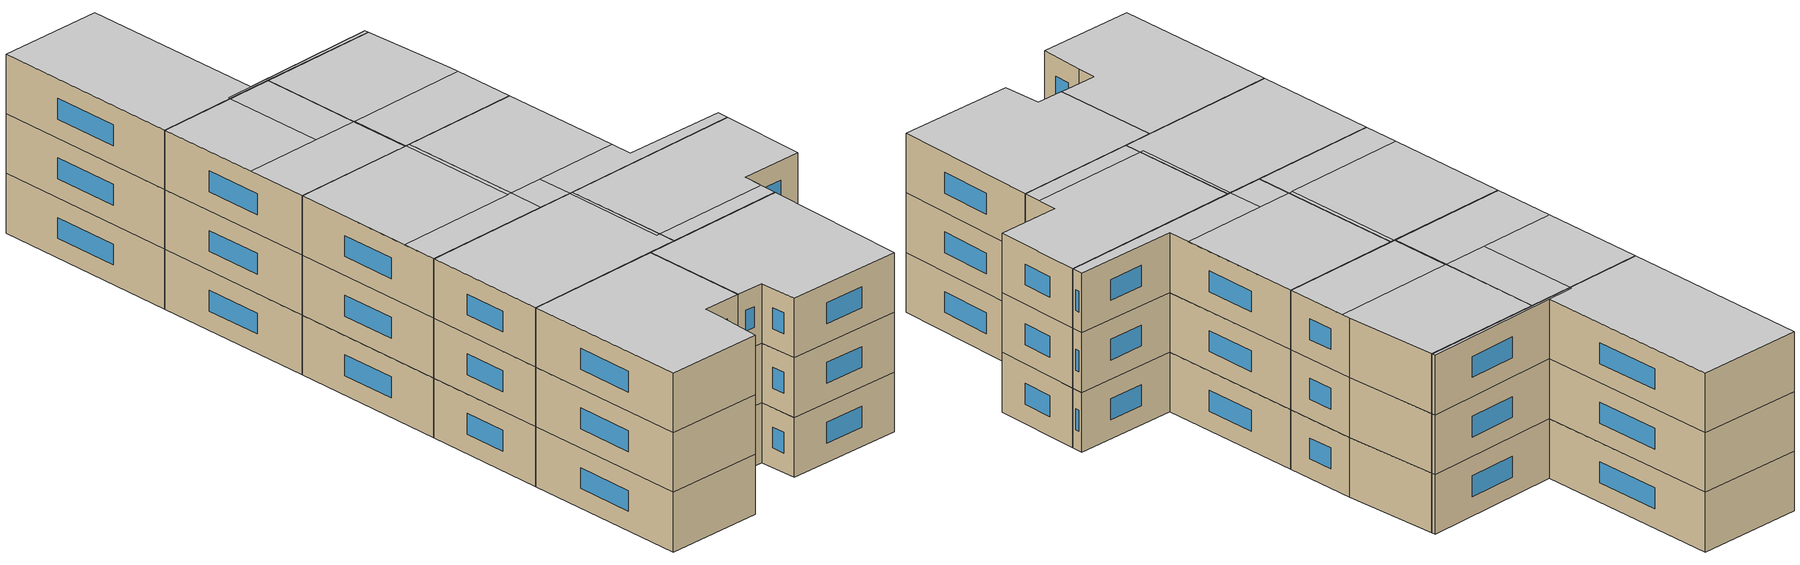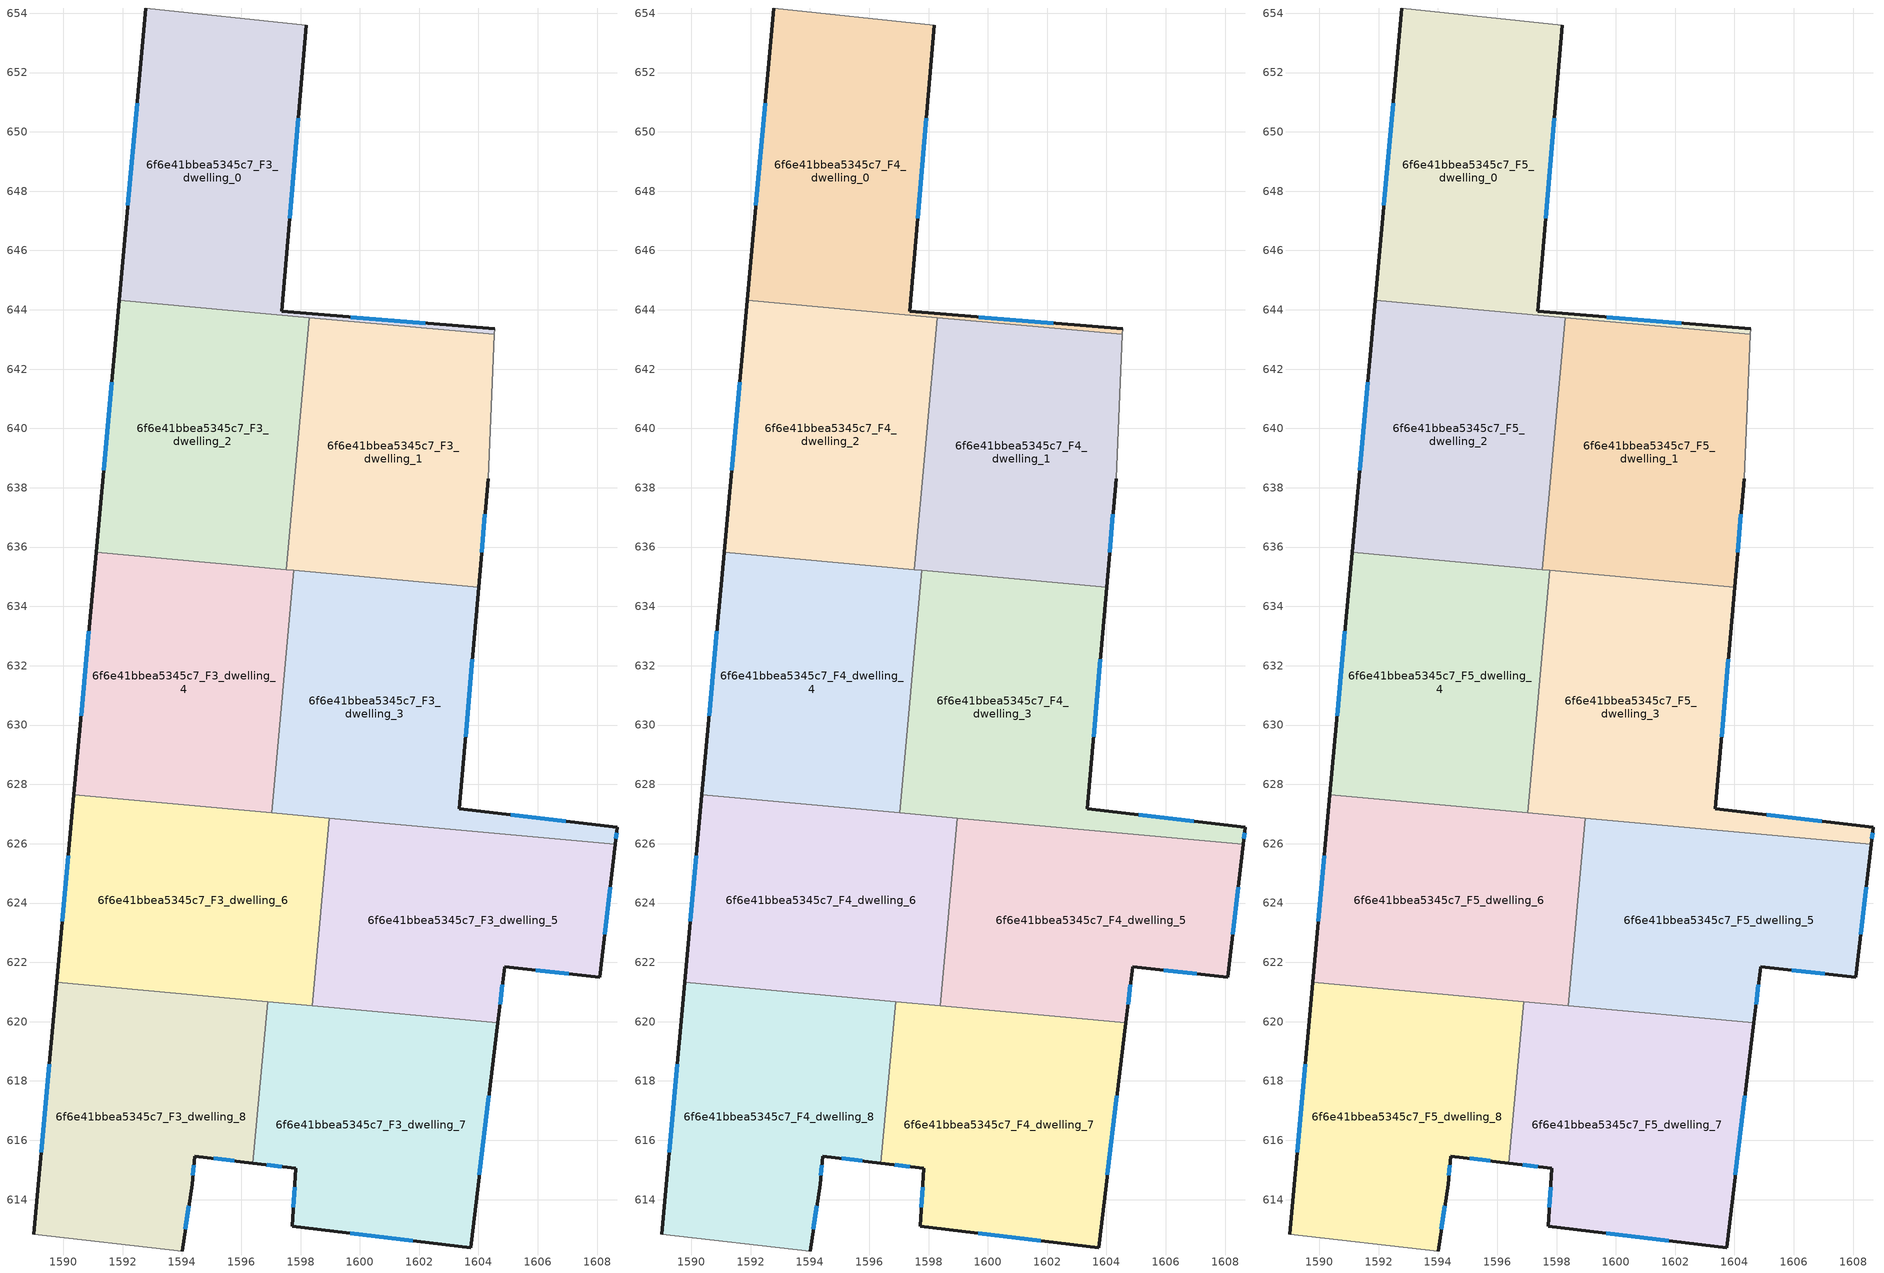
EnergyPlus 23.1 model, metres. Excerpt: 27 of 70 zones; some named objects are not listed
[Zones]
6f6e41bbea5345c7_F3_dwelling_0
 floor to 6f6e41bbea5345c7_F2_dwelling_0 (EU_floor_Construction): 1598.19,653.59 1597.36,643.95 1604.54,643.37 1604.53,643.17 1591.88,644.33 1592.78,654.18 z9
 wall outside (EU_wall_Construction): 1592.78,654.18 1591.88,644.33 / 1604.54,643.37 1597.36,643.95 1598.19,653.59 z9:12
 wall adiabatic (EU_wall_Construction): 1598.19,653.59 1592.78,654.18 / 1604.53,643.17 1604.54,643.37 z9:12
 wall to 6f6e41bbea5345c7_F3_dwelling_2 (EU_wall_Construction): 1591.88,644.33 1598.29,643.74 z9:12
 wall to 6f6e41bbea5345c7_F3_dwelling_1 (EU_wall_Construction): 1598.29,643.74 1604.53,643.17 z9:12
 window (EU_Window_Construction): 1592.49,650.97 1592.17,647.53 / 1597.63,647.08 1597.92,650.45 / 1602.21,643.55 1599.7,643.76 z9.98:11.02
6f6e41bbea5345c7_F3_dwelling_1
 floor to 6f6e41bbea5345c7_F2_dwelling_1 (EU_floor_Construction): 1604.53,643.17 1604.32,638.3 1604,634.64 1597.52,635.24 1598.29,643.74 z9
 wall outside (EU_wall_Construction): 1604,634.64 1604.32,638.3 z9:12
 wall to 6f6e41bbea5345c7_F3_dwelling_2 (EU_wall_Construction): 1598.29,643.74 1597.52,635.24 z9:12
 wall adiabatic (EU_wall_Construction): 1604.32,638.3 1604.53,643.17 z9:12
 wall to 6f6e41bbea5345c7_F3_dwelling_3 (EU_wall_Construction): 1597.77,635.21 1604,634.64 z9:12
 wall to 6f6e41bbea5345c7_F3_dwelling_4 (EU_wall_Construction): 1597.52,635.24 1597.77,635.21 z9:12
 window (EU_Window_Construction): 1604.11,635.83 1604.22,637.11 z9.98:11.02
6f6e41bbea5345c7_F3_dwelling_2
 floor to 6f6e41bbea5345c7_F2_dwelling_2 (EU_floor_Construction): 1598.29,643.74 1597.52,635.24 1591.1,635.82 1591.88,644.33 z9
 wall outside (EU_wall_Construction): 1591.88,644.33 1591.1,635.82 z9:12
 wall to 6f6e41bbea5345c7_F3_dwelling_4 (EU_wall_Construction): 1591.1,635.82 1597.52,635.24 z9:12
 window (EU_Window_Construction): 1591.63,641.56 1591.36,638.59 z9.98:11.02
6f6e41bbea5345c7_F3_dwelling_3
 floor to 6f6e41bbea5345c7_F2_dwelling_3 (EU_floor_Construction): 1604,634.64 1603.35,627.19 1608.68,626.56 1608.61,625.98 1597.03,627.04 1597.77,635.21 z9
 wall outside (EU_wall_Construction): 1608.61,625.98 1608.68,626.56 1603.35,627.19 1604,634.64 z9:12
 wall to 6f6e41bbea5345c7_F3_dwelling_4 (EU_wall_Construction): 1597.77,635.21 1597.03,627.04 z9:12
 wall to 6f6e41bbea5345c7_F3_dwelling_5 (EU_wall_Construction): 1598.97,626.86 1608.61,625.98 z9:12
 wall to 6f6e41bbea5345c7_F3_dwelling_6 (EU_wall_Construction): 1597.03,627.04 1598.97,626.86 z9:12
 window (EU_Window_Construction): 1606.95,626.76 1605.08,626.98 / 1608.64,626.17 1608.66,626.37 / 1603.56,629.61 1603.79,632.22 z9.98:11.02
6f6e41bbea5345c7_F3_dwelling_4
 floor to 6f6e41bbea5345c7_F2_dwelling_4 (EU_floor_Construction): 1597.77,635.21 1597.03,627.04 1590.36,627.65 1591.1,635.82 z9
 wall outside (EU_wall_Construction): 1591.1,635.82 1590.36,627.65 z9:12
 wall to 6f6e41bbea5345c7_F3_dwelling_6 (EU_wall_Construction): 1590.36,627.65 1597.03,627.04 z9:12
 window (EU_Window_Construction): 1590.86,633.17 1590.6,630.31 z9.98:11.02
6f6e41bbea5345c7_F3_dwelling_5
 floor to 6f6e41bbea5345c7_F2_dwelling_5 (EU_floor_Construction): 1608.61,625.98 1608.09,621.5 1604.88,621.86 1604.65,619.96 1598.39,620.54 1598.97,626.86 z9
 wall outside (EU_wall_Construction): 1604.65,619.96 1604.88,621.86 1608.09,621.5 1608.61,625.98 z9:12
 wall to 6f6e41bbea5345c7_F3_dwelling_6 (EU_wall_Construction): 1598.97,626.86 1598.39,620.54 z9:12
 wall to 6f6e41bbea5345c7_F3_dwelling_7 (EU_wall_Construction): 1598.39,620.54 1604.65,619.96 z9:12
 window (EU_Window_Construction): 1608.26,622.95 1608.44,624.52 / 1605.92,621.74 1607.05,621.61 / 1604.73,620.58 1604.81,621.24 z9.98:11.02
6f6e41bbea5345c7_F3_dwelling_6
 floor to 6f6e41bbea5345c7_F2_dwelling_6 (EU_floor_Construction): 1598.97,626.86 1598.39,620.54 1589.78,621.33 1590.36,627.65 z9
 wall outside (EU_wall_Construction): 1590.36,627.65 1589.78,621.33 z9:12
 wall to 6f6e41bbea5345c7_F3_dwelling_8 (EU_wall_Construction): 1589.78,621.33 1596.89,620.67 z9:12
 wall to 6f6e41bbea5345c7_F3_dwelling_7 (EU_wall_Construction): 1596.89,620.67 1598.39,620.54 z9:12
 window (EU_Window_Construction): 1590.17,625.59 1589.97,623.38 z9.98:11.02
6f6e41bbea5345c7_F3_dwelling_7
 floor to 6f6e41bbea5345c7_F2_dwelling_7 (EU_floor_Construction): 1604.65,619.96 1603.73,612.38 1597.72,613.1 1597.84,615.06 1596.4,615.23 1596.89,620.67 z9
 wall outside (EU_wall_Construction): 1596.4,615.23 1597.84,615.06 1597.72,613.1 1603.73,612.38 1604.65,619.96 z9:12
 wall to 6f6e41bbea5345c7_F3_dwelling_8 (EU_wall_Construction): 1596.89,620.67 1596.4,615.23 z9:12
 window (EU_Window_Construction): 1604.03,614.84 1604.35,617.5 / 1599.68,612.86 1601.78,612.61 / 1597.8,614.42 1597.76,613.73 / 1596.87,615.17 1597.37,615.11 z9.98:11.02
6f6e41bbea5345c7_F3_dwelling_8
 floor to 6f6e41bbea5345c7_F2_dwelling_8 (EU_floor_Construction): 1596.89,620.67 1596.4,615.23 1594.43,615.47 1594.34,614.52 1594.01,612.27 1589,612.83 1589.78,621.33 z9
 wall outside (EU_wall_Construction): 1594.01,612.27 1594.34,614.52 1594.43,615.47 1596.4,615.23 / 1589.78,621.33 1589,612.83 z9:12
 wall adiabatic (EU_wall_Construction): 1589,612.83 1594.01,612.27 z9:12
 window (EU_Window_Construction): 1594.12,613 1594.23,613.79 / 1589.53,618.56 1589.25,615.59 / 1595.07,615.39 1595.76,615.31 / 1594.37,614.83 1594.4,615.16 z9.98:11.02
6f6e41bbea5345c7_F4_dwelling_0
 floor to 6f6e41bbea5345c7_F3_dwelling_0 (EU_floor_Construction): 1598.19,653.59 1597.36,643.95 1604.54,643.37 1604.53,643.17 1591.88,644.33 1592.78,654.18 z12
 wall outside (EU_wall_Construction): 1592.78,654.18 1591.88,644.33 / 1604.54,643.37 1597.36,643.95 1598.19,653.59 z12:15
 wall adiabatic (EU_wall_Construction): 1598.19,653.59 1592.78,654.18 / 1604.53,643.17 1604.54,643.37 z12:15
 wall to 6f6e41bbea5345c7_F4_dwelling_2 (EU_wall_Construction): 1591.88,644.33 1598.29,643.74 z12:15
 wall to 6f6e41bbea5345c7_F4_dwelling_1 (EU_wall_Construction): 1598.29,643.74 1604.53,643.17 z12:15
 window (EU_Window_Construction): 1592.49,650.97 1592.17,647.53 / 1597.63,647.08 1597.92,650.45 / 1602.21,643.55 1599.7,643.76 z12.98:14.02
6f6e41bbea5345c7_F4_dwelling_1
 floor to 6f6e41bbea5345c7_F3_dwelling_1 (EU_floor_Construction): 1604.53,643.17 1604.32,638.3 1604,634.64 1597.52,635.24 1598.29,643.74 z12
 wall outside (EU_wall_Construction): 1604,634.64 1604.32,638.3 z12:15
 wall to 6f6e41bbea5345c7_F4_dwelling_2 (EU_wall_Construction): 1598.29,643.74 1597.52,635.24 z12:15
 wall adiabatic (EU_wall_Construction): 1604.32,638.3 1604.53,643.17 z12:15
 wall to 6f6e41bbea5345c7_F4_dwelling_3 (EU_wall_Construction): 1597.77,635.21 1604,634.64 z12:15
 wall to 6f6e41bbea5345c7_F4_dwelling_4 (EU_wall_Construction): 1597.52,635.24 1597.77,635.21 z12:15
 window (EU_Window_Construction): 1604.11,635.83 1604.22,637.11 z12.98:14.02
6f6e41bbea5345c7_F4_dwelling_2
 floor to 6f6e41bbea5345c7_F3_dwelling_2 (EU_floor_Construction): 1598.29,643.74 1597.52,635.24 1591.1,635.82 1591.88,644.33 z12
 wall outside (EU_wall_Construction): 1591.88,644.33 1591.1,635.82 z12:15
 wall to 6f6e41bbea5345c7_F4_dwelling_4 (EU_wall_Construction): 1591.1,635.82 1597.52,635.24 z12:15
 window (EU_Window_Construction): 1591.63,641.56 1591.36,638.59 z12.98:14.02
6f6e41bbea5345c7_F4_dwelling_3
 floor to 6f6e41bbea5345c7_F3_dwelling_3 (EU_floor_Construction): 1604,634.64 1603.35,627.19 1608.68,626.56 1608.61,625.98 1597.03,627.04 1597.77,635.21 z12
 wall outside (EU_wall_Construction): 1608.61,625.98 1608.68,626.56 1603.35,627.19 1604,634.64 z12:15
 wall to 6f6e41bbea5345c7_F4_dwelling_4 (EU_wall_Construction): 1597.77,635.21 1597.03,627.04 z12:15
 wall to 6f6e41bbea5345c7_F4_dwelling_5 (EU_wall_Construction): 1598.97,626.86 1608.61,625.98 z12:15
 wall to 6f6e41bbea5345c7_F4_dwelling_6 (EU_wall_Construction): 1597.03,627.04 1598.97,626.86 z12:15
 window (EU_Window_Construction): 1606.95,626.76 1605.08,626.98 / 1608.64,626.17 1608.66,626.37 / 1603.56,629.61 1603.79,632.22 z12.98:14.02
6f6e41bbea5345c7_F4_dwelling_4
 floor to 6f6e41bbea5345c7_F3_dwelling_4 (EU_floor_Construction): 1597.77,635.21 1597.03,627.04 1590.36,627.65 1591.1,635.82 z12
 wall outside (EU_wall_Construction): 1591.1,635.82 1590.36,627.65 z12:15
 wall to 6f6e41bbea5345c7_F4_dwelling_6 (EU_wall_Construction): 1590.36,627.65 1597.03,627.04 z12:15
 window (EU_Window_Construction): 1590.86,633.17 1590.6,630.31 z12.98:14.02
6f6e41bbea5345c7_F4_dwelling_5
 floor to 6f6e41bbea5345c7_F3_dwelling_5 (EU_floor_Construction): 1608.61,625.98 1608.09,621.5 1604.88,621.86 1604.65,619.96 1598.39,620.54 1598.97,626.86 z12
 wall outside (EU_wall_Construction): 1604.65,619.96 1604.88,621.86 1608.09,621.5 1608.61,625.98 z12:15
 wall to 6f6e41bbea5345c7_F4_dwelling_6 (EU_wall_Construction): 1598.97,626.86 1598.39,620.54 z12:15
 wall to 6f6e41bbea5345c7_F4_dwelling_7 (EU_wall_Construction): 1598.39,620.54 1604.65,619.96 z12:15
 window (EU_Window_Construction): 1608.26,622.95 1608.44,624.52 / 1605.92,621.74 1607.05,621.61 / 1604.73,620.58 1604.81,621.24 z12.98:14.02
6f6e41bbea5345c7_F4_dwelling_6
 floor to 6f6e41bbea5345c7_F3_dwelling_6 (EU_floor_Construction): 1598.97,626.86 1598.39,620.54 1589.78,621.33 1590.36,627.65 z12
 wall outside (EU_wall_Construction): 1590.36,627.65 1589.78,621.33 z12:15
 wall to 6f6e41bbea5345c7_F4_dwelling_8 (EU_wall_Construction): 1589.78,621.33 1596.89,620.67 z12:15
 wall to 6f6e41bbea5345c7_F4_dwelling_7 (EU_wall_Construction): 1596.89,620.67 1598.39,620.54 z12:15
 window (EU_Window_Construction): 1590.17,625.59 1589.97,623.38 z12.98:14.02
6f6e41bbea5345c7_F4_dwelling_7
 floor to 6f6e41bbea5345c7_F3_dwelling_7 (EU_floor_Construction): 1604.65,619.96 1603.73,612.38 1597.72,613.1 1597.84,615.06 1596.4,615.23 1596.89,620.67 z12
 wall outside (EU_wall_Construction): 1596.4,615.23 1597.84,615.06 1597.72,613.1 1603.73,612.38 1604.65,619.96 z12:15
 wall to 6f6e41bbea5345c7_F4_dwelling_8 (EU_wall_Construction): 1596.89,620.67 1596.4,615.23 z12:15
 window (EU_Window_Construction): 1604.03,614.84 1604.35,617.5 / 1599.68,612.86 1601.78,612.61 / 1597.8,614.42 1597.76,613.73 / 1596.87,615.17 1597.37,615.11 z12.98:14.02
6f6e41bbea5345c7_F4_dwelling_8
 floor to 6f6e41bbea5345c7_F3_dwelling_8 (EU_floor_Construction): 1596.89,620.67 1596.4,615.23 1594.43,615.47 1594.34,614.52 1594.01,612.27 1589,612.83 1589.78,621.33 z12
 wall outside (EU_wall_Construction): 1594.01,612.27 1594.34,614.52 1594.43,615.47 1596.4,615.23 / 1589.78,621.33 1589,612.83 z12:15
 wall adiabatic (EU_wall_Construction): 1589,612.83 1594.01,612.27 z12:15
 window (EU_Window_Construction): 1594.12,613 1594.23,613.79 / 1589.53,618.56 1589.25,615.59 / 1595.07,615.39 1595.76,615.31 / 1594.37,614.83 1594.4,615.16 z12.98:14.02
6f6e41bbea5345c7_F5_dwelling_0
 floor to 6f6e41bbea5345c7_F4_dwelling_0 (EU_floor_Construction): 1598.19,653.59 1597.36,643.95 1604.54,643.37 1604.53,643.17 1591.88,644.33 1592.78,654.18 z15
 wall outside (EU_wall_Construction): 1592.78,654.18 1591.88,644.33 / 1604.54,643.37 1597.36,643.95 1598.19,653.59 z15:18
 wall adiabatic (EU_wall_Construction): 1598.19,653.59 1592.78,654.18 / 1604.53,643.17 1604.54,643.37 z15:18
 wall to 6f6e41bbea5345c7_F5_dwelling_2 (EU_wall_Construction): 1591.88,644.33 1598.29,643.74 z15:18
 wall to 6f6e41bbea5345c7_F5_dwelling_1 (EU_wall_Construction): 1598.29,643.74 1604.53,643.17 z15:18
 window (EU_Window_Construction): 1592.49,650.97 1592.17,647.53 / 1597.63,647.08 1597.92,650.45 / 1602.21,643.55 1599.7,643.76 z15.98:17.02
 ceiling to 6f6e41bbea5345c7_F6_dwelling_6 (EU_floor_Construction): 1604.54,643.37 1597.36,643.95 1598.19,653.59 1592.78,654.18 1591.88,644.33 1595.93,643.96 1595.94,644.05 z18
 ceiling to 6f6e41bbea5345c7_F6_dwelling_7 (EU_floor_Construction): 1604.53,643.17 1604.54,643.36 1595.94,644.05 1595.93,643.96 z18
6f6e41bbea5345c7_F5_dwelling_1
 floor to 6f6e41bbea5345c7_F4_dwelling_1 (EU_floor_Construction): 1604.53,643.17 1604.32,638.3 1604,634.64 1597.52,635.24 1598.29,643.74 z15
 wall outside (EU_wall_Construction): 1604,634.64 1604.32,638.3 z15:18
 wall to 6f6e41bbea5345c7_F5_dwelling_2 (EU_wall_Construction): 1598.29,643.74 1597.52,635.24 z15:18
 wall adiabatic (EU_wall_Construction): 1604.32,638.3 1604.53,643.17 z15:18
 wall to 6f6e41bbea5345c7_F5_dwelling_3 (EU_wall_Construction): 1597.77,635.21 1604,634.64 z15:18
 wall to 6f6e41bbea5345c7_F5_dwelling_4 (EU_wall_Construction): 1597.52,635.24 1597.77,635.21 z15:18
 window (EU_Window_Construction): 1604.11,635.83 1604.22,637.11 z15.98:17.02
 ceiling to 6f6e41bbea5345c7_F6_dwelling_7 (EU_floor_Construction): 1604.28,637.82 1604.32,638.3 1604.53,643.17 1598.29,643.74 1597.8,638.41 z18
 ceiling to 6f6e41bbea5345c7_F6_dwelling_5 (EU_floor_Construction): 1604,634.65 1604.28,637.82 1597.85,638.41 1597.56,635.23 1597.77,635.21 z18
 ceiling to 6f6e41bbea5345c7_F6_dwelling_4 (EU_floor_Construction): 1597.56,635.23 1597.85,638.41 1597.8,638.41 1597.52,635.24 z18
6f6e41bbea5345c7_F5_dwelling_2
 floor to 6f6e41bbea5345c7_F4_dwelling_2 (EU_floor_Construction): 1598.29,643.74 1597.52,635.24 1591.1,635.82 1591.88,644.33 z15
 wall outside (EU_wall_Construction): 1591.88,644.33 1591.1,635.82 z15:18
 wall to 6f6e41bbea5345c7_F5_dwelling_4 (EU_wall_Construction): 1591.1,635.82 1597.52,635.24 z15:18
 window (EU_Window_Construction): 1591.63,641.56 1591.36,638.59 z15.98:17.02
 ceiling to 6f6e41bbea5345c7_F6_dwelling_4 (EU_floor_Construction): 1597.52,635.24 1597.8,638.41 1591.39,638.99 1591.1,635.82 z18
 ceiling to 6f6e41bbea5345c7_F6_dwelling_6 (EU_floor_Construction): 1595.44,638.62 1595.93,643.96 1591.88,644.33 1591.39,638.99 z18
 ceiling to 6f6e41bbea5345c7_F6_dwelling_7 (EU_floor_Construction): 1597.8,638.41 1598.29,643.74 1595.93,643.96 1595.44,638.62 z18
6f6e41bbea5345c7_F5_dwelling_3
 floor to 6f6e41bbea5345c7_F4_dwelling_3 (EU_floor_Construction): 1604,634.64 1603.35,627.19 1608.68,626.56 1608.61,625.98 1597.03,627.04 1597.77,635.21 z15
 wall outside (EU_wall_Construction): 1608.61,625.98 1608.68,626.56 1603.35,627.19 1604,634.64 z15:18
 wall to 6f6e41bbea5345c7_F5_dwelling_4 (EU_wall_Construction): 1597.77,635.21 1597.03,627.04 z15:18
 wall to 6f6e41bbea5345c7_F5_dwelling_5 (EU_wall_Construction): 1598.97,626.86 1608.61,625.98 z15:18
 wall to 6f6e41bbea5345c7_F5_dwelling_6 (EU_wall_Construction): 1597.03,627.04 1598.97,626.86 z15:18
 window (EU_Window_Construction): 1606.95,626.76 1605.08,626.98 / 1608.64,626.17 1608.66,626.37 / 1603.56,629.61 1603.79,632.22 z15.98:17.02
 ceiling to 6f6e41bbea5345c7_F6_dwelling_5 (EU_floor_Construction): 1603.45,628.31 1604,634.65 1597.77,635.21 1597.19,628.88 z18
 ceiling to 6f6e41bbea5345c7_F6_dwelling_2 (EU_floor_Construction): 1598.81,626.88 1598.98,628.72 1597.19,628.88 1597.03,627.04 z18
 ceiling to 6f6e41bbea5345c7_F6_dwelling_3 (EU_floor_Construction): 1608.61,625.98 1608.68,626.56 1603.35,627.19 1603.45,628.31 1598.98,628.72 1598.81,626.88 z18
6f6e41bbea5345c7_F5_dwelling_4
 floor to 6f6e41bbea5345c7_F4_dwelling_4 (EU_floor_Construction): 1597.77,635.21 1597.03,627.04 1590.36,627.65 1591.1,635.82 z15
 wall outside (EU_wall_Construction): 1591.1,635.82 1590.36,627.65 z15:18
 wall to 6f6e41bbea5345c7_F5_dwelling_6 (EU_wall_Construction): 1590.36,627.65 1597.03,627.04 z15:18
 window (EU_Window_Construction): 1590.86,633.17 1590.6,630.31 z15.98:17.02
 ceiling to 6f6e41bbea5345c7_F6_dwelling_4 (EU_floor_Construction): 1596.98,628.9 1597.56,635.23 1597.52,635.24 1591.1,635.82 1590.53,629.49 z18
 ceiling to 6f6e41bbea5345c7_F6_dwelling_2 (EU_floor_Construction): 1597.03,627.04 1597.19,628.88 1590.53,629.49 1590.36,627.65 z18
 ceiling to 6f6e41bbea5345c7_F6_dwelling_5 (EU_floor_Construction): 1597.19,628.88 1597.77,635.21 1597.56,635.23 1596.98,628.9 z18
6f6e41bbea5345c7_F5_dwelling_5
 floor to 6f6e41bbea5345c7_F4_dwelling_5 (EU_floor_Construction): 1608.61,625.98 1608.09,621.5 1604.88,621.86 1604.65,619.96 1598.39,620.54 1598.97,626.86 z15
 wall outside (EU_wall_Construction): 1604.65,619.96 1604.88,621.86 1608.09,621.5 1608.61,625.98 z15:18
 wall to 6f6e41bbea5345c7_F5_dwelling_6 (EU_wall_Construction): 1598.97,626.86 1598.39,620.54 z15:18
 wall to 6f6e41bbea5345c7_F5_dwelling_7 (EU_wall_Construction): 1598.39,620.54 1604.65,619.96 z15:18
 window (EU_Window_Construction): 1608.26,622.95 1608.44,624.52 / 1605.92,621.74 1607.05,621.61 / 1604.73,620.58 1604.81,621.24 z15.98:17.02
 ceiling to 6f6e41bbea5345c7_F6_dwelling_3 (EU_floor_Construction): 1608.09,621.5 1608.61,625.98 1598.97,626.86 1598.48,621.45 1604.76,620.88 1604.88,621.86 z18
 ceiling to 6f6e41bbea5345c7_F6_dwelling_1 (EU_floor_Construction): 1604.65,619.97 1604.76,620.88 1598.48,621.45 1598.39,620.54 z18
6f6e41bbea5345c7_F5_dwelling_6
 floor to 6f6e41bbea5345c7_F4_dwelling_6 (EU_floor_Construction): 1598.97,626.86 1598.39,620.54 1589.78,621.33 1590.36,627.65 z15
 wall outside (EU_wall_Construction): 1590.36,627.65 1589.78,621.33 z15:18
 wall to 6f6e41bbea5345c7_F5_dwelling_8 (EU_wall_Construction): 1589.78,621.33 1596.89,620.67 z15:18
 wall to 6f6e41bbea5345c7_F5_dwelling_7 (EU_wall_Construction): 1596.89,620.67 1598.39,620.54 z15:18
 window (EU_Window_Construction): 1590.17,625.59 1589.97,623.38 z15.98:17.02
 ceiling to 6f6e41bbea5345c7_F6_dwelling_3 (EU_floor_Construction): 1598.48,621.45 1598.97,626.86 1598.81,626.88 1598.32,621.47 z18
 ceiling adiabatic (EU_roof_Construction): 1598.39,620.54 1598.48,621.45 1598.32,621.47 1598.81,626.88 1598.97,626.86 1590.36,627.65 1589.78,621.33 z18
6f6e41bbea5345c7_F5_dwelling_7
 floor to 6f6e41bbea5345c7_F4_dwelling_7 (EU_floor_Construction): 1604.65,619.96 1603.73,612.38 1597.72,613.1 1597.84,615.06 1596.4,615.23 1596.89,620.67 z15
 wall outside (EU_wall_Construction): 1596.4,615.23 1597.84,615.06 1597.72,613.1 1603.73,612.38 1604.65,619.96 z15:18
 wall to 6f6e41bbea5345c7_F5_dwelling_8 (EU_wall_Construction): 1596.89,620.67 1596.4,615.23 z15:18
 window (EU_Window_Construction): 1604.03,614.84 1604.35,617.5 / 1599.68,612.86 1601.78,612.61 / 1597.8,614.42 1597.76,613.73 / 1596.87,615.17 1597.37,615.11 z15.98:17.02
 ceiling to 6f6e41bbea5345c7_F6_dwelling_1 (EU_floor_Construction): 1603.73,612.38 1604.65,619.97 1596.94,620.67 1596.44,615.22 1597.84,615.06 1597.72,613.1 z18
 ceiling to 6f6e41bbea5345c7_F6_dwelling_0 (EU_floor_Construction): 1596.44,615.22 1596.94,620.67 1596.89,620.67 1596.4,615.23 z18
6f6e41bbea5345c7_F5_dwelling_8
 floor to 6f6e41bbea5345c7_F4_dwelling_8 (EU_floor_Construction): 1596.89,620.67 1596.4,615.23 1594.43,615.47 1594.34,614.52 1594.01,612.27 1589,612.83 1589.78,621.33 z15
 wall outside (EU_wall_Construction): 1594.01,612.27 1594.34,614.52 1594.43,615.47 1596.4,615.23 / 1589.78,621.33 1589,612.83 z15:18
 wall adiabatic (EU_wall_Construction): 1589,612.83 1594.01,612.27 z15:18
 window (EU_Window_Construction): 1594.12,613 1594.23,613.79 / 1589.53,618.56 1589.25,615.59 / 1595.07,615.39 1595.76,615.31 / 1594.37,614.83 1594.4,615.16 z15.98:17.02
 ceiling to 6f6e41bbea5345c7_F6_dwelling_0 (EU_floor_Construction): 1594.01,612.27 1594.34,614.52 1594.43,615.47 1596.4,615.23 1596.89,620.67 1589.78,621.33 1589,612.83 z18
[Building]
EU S2 Campaign: North Axis=0; Terrain=City; Solar Distribution=FullExterior
[Site:Location]
Bologna: Latitude=44.5; Longitude=11.25; Time Zone=1; Elevation=37
[SizingPeriod:WeatherFileDays]
AnnualSizingPeriod: Begin Month=1; Begin Day of Month=1; End Month=12; End Day of Month=31; Day of Week for Start Day=Monday; Use Weather File Daylight Saving Period=No; Use Weather File Rain and Snow Indicators=No
[MATERIAL]
EU_InternalMass_Material: Roughness=MediumRough; Thickness=0.1; Conductivity=1; Density=1800; Specific Heat=900; Thermal Absorptance=0.9; Solar Absorptance=0.7; Visible Absorptance=0.7
[MATERIAL:NOMASS] Roughness=MediumRough; Thermal Absorptance=0.9; Solar Absorptance=0.7; Visible Absorptance=0.7
Name | Thermal Resistance
EU_wall_NoMass | 0.905828
EU_roof_NoMass | 0.37593
EU_floor_NoMass | 0.67114
[WINDOWMATERIAL:SIMPLEGLAZINGSYSTEM]
EU_Window_SimpleGlazing: UFactor=4.52486; Solar Heat Gain Coefficient=0.85; Visible Transmittance=0.85
[CONSTRUCTION]
EU_wall_Construction: EU_wall_NoMass
EU_roof_Construction: EU_roof_NoMass
EU_floor_Construction: EU_floor_NoMass
EU_Window_Construction: EU_Window_SimpleGlazing
EU_InternalMass_Construction: EU_InternalMass_Material
[ZONE] Type=1; Multiplier=1; Ceiling Height=autocalculate; Floor Area=autocalculate; Part of Total Floor Area=Yes
Name | Volume
6f6e41bbea5345c7_F3_dwelling_0; 6f6e41bbea5345c7_F4_dwelling_0; 6f6e41bbea5345c7_F5_dwelling_0; 6f6e41bbea5345c7_F3_dwelling_2; 6f6e41bbea5345c7_F4_dwelling_2; 6f6e41bbea5345c7_F5_dwelling_2; 6f6e41bbea5345c7_F3_dwelling_8; 6f6e41bbea5345c7_F4_dwelling_8; 6f6e41bbea5345c7_F5_dwelling_8 | 164.873
6f6e41bbea5345c7_F3_dwelling_1; 6f6e41bbea5345c7_F4_dwelling_1; 6f6e41bbea5345c7_F5_dwelling_1 | 164.86
6f6e41bbea5345c7_F3_dwelling_3; 6f6e41bbea5345c7_F4_dwelling_3; 6f6e41bbea5345c7_F5_dwelling_3 | 164.879
6f6e41bbea5345c7_F3_dwelling_4; 6f6e41bbea5345c7_F4_dwelling_4; 6f6e41bbea5345c7_F5_dwelling_4 | 164.858
6f6e41bbea5345c7_F3_dwelling_5; 6f6e41bbea5345c7_F4_dwelling_5; 6f6e41bbea5345c7_F5_dwelling_5 | 164.875
6f6e41bbea5345c7_F3_dwelling_6; 6f6e41bbea5345c7_F4_dwelling_6; 6f6e41bbea5345c7_F5_dwelling_6 | 164.865
6f6e41bbea5345c7_F3_dwelling_7; 6f6e41bbea5345c7_F4_dwelling_7; 6f6e41bbea5345c7_F5_dwelling_7 | 164.857
[INTERNALMASS] Construction=EU_InternalMass_Construction
Name | Zone or ZoneList | Surface Area
6f6e41bbea5345c7_F3_dwelling_0_EU_InternalMass | 6f6e41bbea5345c7_F3_dwelling_0 | 54.9574
6f6e41bbea5345c7_F3_dwelling_1_EU_InternalMass | 6f6e41bbea5345c7_F3_dwelling_1 | 54.9529
6f6e41bbea5345c7_F3_dwelling_2_EU_InternalMass | 6f6e41bbea5345c7_F3_dwelling_2 | 54.9576
6f6e41bbea5345c7_F3_dwelling_3_EU_InternalMass | 6f6e41bbea5345c7_F3_dwelling_3 | 54.9606
6f6e41bbea5345c7_F3_dwelling_4_EU_InternalMass | 6f6e41bbea5345c7_F3_dwelling_4 | 54.953
6f6e41bbea5345c7_F3_dwelling_5_EU_InternalMass | 6f6e41bbea5345c7_F3_dwelling_5 | 54.9579
6f6e41bbea5345c7_F3_dwelling_6_EU_InternalMass | 6f6e41bbea5345c7_F3_dwelling_6 | 54.9543
6f6e41bbea5345c7_F3_dwelling_7_EU_InternalMass | 6f6e41bbea5345c7_F3_dwelling_7 | 54.9527
6f6e41bbea5345c7_F3_dwelling_8_EU_InternalMass | 6f6e41bbea5345c7_F3_dwelling_8 | 54.9565
6f6e41bbea5345c7_F4_dwelling_0_EU_InternalMass | 6f6e41bbea5345c7_F4_dwelling_0 | 54.9574
6f6e41bbea5345c7_F4_dwelling_1_EU_InternalMass | 6f6e41bbea5345c7_F4_dwelling_1 | 54.9529
6f6e41bbea5345c7_F4_dwelling_2_EU_InternalMass | 6f6e41bbea5345c7_F4_dwelling_2 | 54.9576
6f6e41bbea5345c7_F4_dwelling_3_EU_InternalMass | 6f6e41bbea5345c7_F4_dwelling_3 | 54.9606
6f6e41bbea5345c7_F4_dwelling_4_EU_InternalMass | 6f6e41bbea5345c7_F4_dwelling_4 | 54.953
6f6e41bbea5345c7_F4_dwelling_5_EU_InternalMass | 6f6e41bbea5345c7_F4_dwelling_5 | 54.9579
6f6e41bbea5345c7_F4_dwelling_6_EU_InternalMass | 6f6e41bbea5345c7_F4_dwelling_6 | 54.9543
6f6e41bbea5345c7_F4_dwelling_7_EU_InternalMass | 6f6e41bbea5345c7_F4_dwelling_7 | 54.9527
6f6e41bbea5345c7_F4_dwelling_8_EU_InternalMass | 6f6e41bbea5345c7_F4_dwelling_8 | 54.9565
6f6e41bbea5345c7_F5_dwelling_0_EU_InternalMass | 6f6e41bbea5345c7_F5_dwelling_0 | 54.9574
6f6e41bbea5345c7_F5_dwelling_1_EU_InternalMass | 6f6e41bbea5345c7_F5_dwelling_1 | 54.9529
6f6e41bbea5345c7_F5_dwelling_2_EU_InternalMass | 6f6e41bbea5345c7_F5_dwelling_2 | 54.9576
6f6e41bbea5345c7_F5_dwelling_3_EU_InternalMass | 6f6e41bbea5345c7_F5_dwelling_3 | 54.9606
6f6e41bbea5345c7_F5_dwelling_4_EU_InternalMass | 6f6e41bbea5345c7_F5_dwelling_4 | 54.953
6f6e41bbea5345c7_F5_dwelling_5_EU_InternalMass | 6f6e41bbea5345c7_F5_dwelling_5 | 54.9579
6f6e41bbea5345c7_F5_dwelling_6_EU_InternalMass | 6f6e41bbea5345c7_F5_dwelling_6 | 54.9543
6f6e41bbea5345c7_F5_dwelling_7_EU_InternalMass | 6f6e41bbea5345c7_F5_dwelling_7 | 54.9527
6f6e41bbea5345c7_F5_dwelling_8_EU_InternalMass | 6f6e41bbea5345c7_F5_dwelling_8 | 54.9565
[OTHEREQUIPMENT] Fuel Type=Electricity; Design Level Calculation Method=Watts/Area; Power per Zone Floor Area=1; Fraction Latent=0; Fraction Radiant=0; Fraction Lost=0; Carbon Dioxide Generation Rate=0; EndUse Subcategory=EU_Step8_InternalGains
Name | Zone or ZoneList or Space or SpaceList | Schedule
EU_Step8_InternalGain_6f6e41bbea5345c7_F3_dwelling_0_f000 | 6f6e41bbea5345c7_F3_dwelling_0 | EU_Step8_GainSchedule_6f6e41bbea5345c7_F3_dwelling_0_f000
EU_Step8_InternalGain_6f6e41bbea5345c7_F3_dwelling_1_f000 | 6f6e41bbea5345c7_F3_dwelling_1 | EU_Step8_GainSchedule_6f6e41bbea5345c7_F3_dwelling_1_f000
EU_Step8_InternalGain_6f6e41bbea5345c7_F3_dwelling_2_f000 | 6f6e41bbea5345c7_F3_dwelling_2 | EU_Step8_GainSchedule_6f6e41bbea5345c7_F3_dwelling_2_f000
EU_Step8_InternalGain_6f6e41bbea5345c7_F3_dwelling_3_f000 | 6f6e41bbea5345c7_F3_dwelling_3 | EU_Step8_GainSchedule_6f6e41bbea5345c7_F3_dwelling_3_f000
EU_Step8_InternalGain_6f6e41bbea5345c7_F3_dwelling_4_f000 | 6f6e41bbea5345c7_F3_dwelling_4 | EU_Step8_GainSchedule_6f6e41bbea5345c7_F3_dwelling_4_f000
EU_Step8_InternalGain_6f6e41bbea5345c7_F3_dwelling_5_f000 | 6f6e41bbea5345c7_F3_dwelling_5 | EU_Step8_GainSchedule_6f6e41bbea5345c7_F3_dwelling_5_f000
EU_Step8_InternalGain_6f6e41bbea5345c7_F3_dwelling_6_f000 | 6f6e41bbea5345c7_F3_dwelling_6 | EU_Step8_GainSchedule_6f6e41bbea5345c7_F3_dwelling_6_f000
EU_Step8_InternalGain_6f6e41bbea5345c7_F3_dwelling_7_f000 | 6f6e41bbea5345c7_F3_dwelling_7 | EU_Step8_GainSchedule_6f6e41bbea5345c7_F3_dwelling_7_f000
EU_Step8_InternalGain_6f6e41bbea5345c7_F3_dwelling_8_f000 | 6f6e41bbea5345c7_F3_dwelling_8 | EU_Step8_GainSchedule_6f6e41bbea5345c7_F3_dwelling_8_f000
EU_Step8_InternalGain_6f6e41bbea5345c7_F4_dwelling_0_f000 | 6f6e41bbea5345c7_F4_dwelling_0 | EU_Step8_GainSchedule_6f6e41bbea5345c7_F4_dwelling_0_f000
EU_Step8_InternalGain_6f6e41bbea5345c7_F4_dwelling_1_f000 | 6f6e41bbea5345c7_F4_dwelling_1 | EU_Step8_GainSchedule_6f6e41bbea5345c7_F4_dwelling_1_f000
EU_Step8_InternalGain_6f6e41bbea5345c7_F4_dwelling_2_f000 | 6f6e41bbea5345c7_F4_dwelling_2 | EU_Step8_GainSchedule_6f6e41bbea5345c7_F4_dwelling_2_f000
EU_Step8_InternalGain_6f6e41bbea5345c7_F4_dwelling_3_f000 | 6f6e41bbea5345c7_F4_dwelling_3 | EU_Step8_GainSchedule_6f6e41bbea5345c7_F4_dwelling_3_f000
EU_Step8_InternalGain_6f6e41bbea5345c7_F4_dwelling_4_f000 | 6f6e41bbea5345c7_F4_dwelling_4 | EU_Step8_GainSchedule_6f6e41bbea5345c7_F4_dwelling_4_f000
EU_Step8_InternalGain_6f6e41bbea5345c7_F4_dwelling_5_f000 | 6f6e41bbea5345c7_F4_dwelling_5 | EU_Step8_GainSchedule_6f6e41bbea5345c7_F4_dwelling_5_f000
EU_Step8_InternalGain_6f6e41bbea5345c7_F4_dwelling_6_f000 | 6f6e41bbea5345c7_F4_dwelling_6 | EU_Step8_GainSchedule_6f6e41bbea5345c7_F4_dwelling_6_f000
EU_Step8_InternalGain_6f6e41bbea5345c7_F4_dwelling_7_f000 | 6f6e41bbea5345c7_F4_dwelling_7 | EU_Step8_GainSchedule_6f6e41bbea5345c7_F4_dwelling_7_f000
EU_Step8_InternalGain_6f6e41bbea5345c7_F4_dwelling_8_f000 | 6f6e41bbea5345c7_F4_dwelling_8 | EU_Step8_GainSchedule_6f6e41bbea5345c7_F4_dwelling_8_f000
EU_Step8_InternalGain_6f6e41bbea5345c7_F5_dwelling_0_f000 | 6f6e41bbea5345c7_F5_dwelling_0 | EU_Step8_GainSchedule_6f6e41bbea5345c7_F5_dwelling_0_f000
EU_Step8_InternalGain_6f6e41bbea5345c7_F5_dwelling_1_f000 | 6f6e41bbea5345c7_F5_dwelling_1 | EU_Step8_GainSchedule_6f6e41bbea5345c7_F5_dwelling_1_f000
EU_Step8_InternalGain_6f6e41bbea5345c7_F5_dwelling_2_f000 | 6f6e41bbea5345c7_F5_dwelling_2 | EU_Step8_GainSchedule_6f6e41bbea5345c7_F5_dwelling_2_f000
EU_Step8_InternalGain_6f6e41bbea5345c7_F5_dwelling_3_f000 | 6f6e41bbea5345c7_F5_dwelling_3 | EU_Step8_GainSchedule_6f6e41bbea5345c7_F5_dwelling_3_f000
EU_Step8_InternalGain_6f6e41bbea5345c7_F5_dwelling_4_f000 | 6f6e41bbea5345c7_F5_dwelling_4 | EU_Step8_GainSchedule_6f6e41bbea5345c7_F5_dwelling_4_f000
EU_Step8_InternalGain_6f6e41bbea5345c7_F5_dwelling_5_f000 | 6f6e41bbea5345c7_F5_dwelling_5 | EU_Step8_GainSchedule_6f6e41bbea5345c7_F5_dwelling_5_f000
EU_Step8_InternalGain_6f6e41bbea5345c7_F5_dwelling_6_f000 | 6f6e41bbea5345c7_F5_dwelling_6 | EU_Step8_GainSchedule_6f6e41bbea5345c7_F5_dwelling_6_f000
EU_Step8_InternalGain_6f6e41bbea5345c7_F5_dwelling_7_f000 | 6f6e41bbea5345c7_F5_dwelling_7 | EU_Step8_GainSchedule_6f6e41bbea5345c7_F5_dwelling_7_f000
EU_Step8_InternalGain_6f6e41bbea5345c7_F5_dwelling_8_f000 | 6f6e41bbea5345c7_F5_dwelling_8 | EU_Step8_GainSchedule_6f6e41bbea5345c7_F5_dwelling_8_f000
[ZONEVENTILATION:DESIGNFLOWRATE] Schedule=EU_AlwaysOn; Design Flow Rate Calculation Method=AirChanges/Hour; Air Changes per Hour=0.73129; Ventilation Type=Natural; Fan Pressure Rise=0; Fan Total Efficiency=1; Constant Term Coefficient=1; Temperature Term Coefficient=0; Velocity Term Coefficient=0; Velocity Squared Term Coefficient=0; Minimum Indoor Temperature=-100; Maximum Indoor Temperature=100; Delta Temperature=-100; Minimum Outdoor Temperature=-100; Maximum Outdoor Temperature=100; Maximum Wind Speed=40
Name | Zone or ZoneList or Space or SpaceList
EU_ConstantAir_6f6e41bbea5345c7_F3_dwelling_0 | 6f6e41bbea5345c7_F3_dwelling_0
EU_ConstantAir_6f6e41bbea5345c7_F3_dwelling_1 | 6f6e41bbea5345c7_F3_dwelling_1
EU_ConstantAir_6f6e41bbea5345c7_F3_dwelling_2 | 6f6e41bbea5345c7_F3_dwelling_2
EU_ConstantAir_6f6e41bbea5345c7_F3_dwelling_3 | 6f6e41bbea5345c7_F3_dwelling_3
EU_ConstantAir_6f6e41bbea5345c7_F3_dwelling_4 | 6f6e41bbea5345c7_F3_dwelling_4
EU_ConstantAir_6f6e41bbea5345c7_F3_dwelling_5 | 6f6e41bbea5345c7_F3_dwelling_5
EU_ConstantAir_6f6e41bbea5345c7_F3_dwelling_6 | 6f6e41bbea5345c7_F3_dwelling_6
EU_ConstantAir_6f6e41bbea5345c7_F3_dwelling_7 | 6f6e41bbea5345c7_F3_dwelling_7
EU_ConstantAir_6f6e41bbea5345c7_F3_dwelling_8 | 6f6e41bbea5345c7_F3_dwelling_8
EU_ConstantAir_6f6e41bbea5345c7_F4_dwelling_0 | 6f6e41bbea5345c7_F4_dwelling_0
EU_ConstantAir_6f6e41bbea5345c7_F4_dwelling_1 | 6f6e41bbea5345c7_F4_dwelling_1
EU_ConstantAir_6f6e41bbea5345c7_F4_dwelling_2 | 6f6e41bbea5345c7_F4_dwelling_2
EU_ConstantAir_6f6e41bbea5345c7_F4_dwelling_3 | 6f6e41bbea5345c7_F4_dwelling_3
EU_ConstantAir_6f6e41bbea5345c7_F4_dwelling_4 | 6f6e41bbea5345c7_F4_dwelling_4
EU_ConstantAir_6f6e41bbea5345c7_F4_dwelling_5 | 6f6e41bbea5345c7_F4_dwelling_5
EU_ConstantAir_6f6e41bbea5345c7_F4_dwelling_6 | 6f6e41bbea5345c7_F4_dwelling_6
EU_ConstantAir_6f6e41bbea5345c7_F4_dwelling_7 | 6f6e41bbea5345c7_F4_dwelling_7
EU_ConstantAir_6f6e41bbea5345c7_F4_dwelling_8 | 6f6e41bbea5345c7_F4_dwelling_8
EU_ConstantAir_6f6e41bbea5345c7_F5_dwelling_0 | 6f6e41bbea5345c7_F5_dwelling_0
EU_ConstantAir_6f6e41bbea5345c7_F5_dwelling_1 | 6f6e41bbea5345c7_F5_dwelling_1
EU_ConstantAir_6f6e41bbea5345c7_F5_dwelling_2 | 6f6e41bbea5345c7_F5_dwelling_2
EU_ConstantAir_6f6e41bbea5345c7_F5_dwelling_3 | 6f6e41bbea5345c7_F5_dwelling_3
EU_ConstantAir_6f6e41bbea5345c7_F5_dwelling_4 | 6f6e41bbea5345c7_F5_dwelling_4
EU_ConstantAir_6f6e41bbea5345c7_F5_dwelling_5 | 6f6e41bbea5345c7_F5_dwelling_5
EU_ConstantAir_6f6e41bbea5345c7_F5_dwelling_6 | 6f6e41bbea5345c7_F5_dwelling_6
EU_ConstantAir_6f6e41bbea5345c7_F5_dwelling_7 | 6f6e41bbea5345c7_F5_dwelling_7
EU_ConstantAir_6f6e41bbea5345c7_F5_dwelling_8 | 6f6e41bbea5345c7_F5_dwelling_8
[HVACTEMPLATE:ZONE:IDEALLOADSAIRSYSTEM] System Availability Schedule=EU_AlwaysOn; Maximum Heating Supply Air Temperature=50; Minimum Cooling Supply Air Temperature=13; Maximum Heating Supply Air Humidity Ratio=0.0156; Minimum Cooling Supply Air Humidity Ratio=0.0077; Heating Limit=NoLimit; Cooling Limit=NoLimit; Heating Availability Schedule=EU_AlwaysOn; Cooling Availability Schedule=EU_CoolingOff; Dehumidification Control Type=ConstantSensibleHeatRatio; Cooling Sensible Heat Ratio=0.7; Dehumidification Setpoint=60; Humidification Control Type=None; Humidification Setpoint=30; Outdoor Air Method=None; Outdoor Air Flow Rate per Person=0.00944; Outdoor Air Flow Rate per Zone Floor Area=0; Outdoor Air Flow Rate per Zone=0; Demand Controlled Ventilation Type=None; Outdoor Air Economizer Type=NoEconomizer; Heat Recovery Type=None; Sensible Heat Recovery Effectiveness=0.7; Latent Heat Recovery Effectiveness=0.65
Name | Template Thermostat
6f6e41bbea5345c7_F3_dwelling_0 | EU_HeatOnly_6f6e41bbea5345c7_F3_dwelling_0
6f6e41bbea5345c7_F3_dwelling_1 | EU_HeatOnly_6f6e41bbea5345c7_F3_dwelling_1
6f6e41bbea5345c7_F3_dwelling_2 | EU_HeatOnly_6f6e41bbea5345c7_F3_dwelling_2
6f6e41bbea5345c7_F3_dwelling_3 | EU_HeatOnly_6f6e41bbea5345c7_F3_dwelling_3
6f6e41bbea5345c7_F3_dwelling_4 | EU_HeatOnly_6f6e41bbea5345c7_F3_dwelling_4
6f6e41bbea5345c7_F3_dwelling_5 | EU_HeatOnly_6f6e41bbea5345c7_F3_dwelling_5
6f6e41bbea5345c7_F3_dwelling_6 | EU_HeatOnly_6f6e41bbea5345c7_F3_dwelling_6
6f6e41bbea5345c7_F3_dwelling_7 | EU_HeatOnly_6f6e41bbea5345c7_F3_dwelling_7
6f6e41bbea5345c7_F3_dwelling_8 | EU_HeatOnly_6f6e41bbea5345c7_F3_dwelling_8
6f6e41bbea5345c7_F4_dwelling_0 | EU_HeatOnly_6f6e41bbea5345c7_F4_dwelling_0
6f6e41bbea5345c7_F4_dwelling_1 | EU_HeatOnly_6f6e41bbea5345c7_F4_dwelling_1
6f6e41bbea5345c7_F4_dwelling_2 | EU_HeatOnly_6f6e41bbea5345c7_F4_dwelling_2
6f6e41bbea5345c7_F4_dwelling_3 | EU_HeatOnly_6f6e41bbea5345c7_F4_dwelling_3
6f6e41bbea5345c7_F4_dwelling_4 | EU_HeatOnly_6f6e41bbea5345c7_F4_dwelling_4
6f6e41bbea5345c7_F4_dwelling_5 | EU_HeatOnly_6f6e41bbea5345c7_F4_dwelling_5
6f6e41bbea5345c7_F4_dwelling_6 | EU_HeatOnly_6f6e41bbea5345c7_F4_dwelling_6
6f6e41bbea5345c7_F4_dwelling_7 | EU_HeatOnly_6f6e41bbea5345c7_F4_dwelling_7
6f6e41bbea5345c7_F4_dwelling_8 | EU_HeatOnly_6f6e41bbea5345c7_F4_dwelling_8
6f6e41bbea5345c7_F5_dwelling_0 | EU_HeatOnly_6f6e41bbea5345c7_F5_dwelling_0
6f6e41bbea5345c7_F5_dwelling_1 | EU_HeatOnly_6f6e41bbea5345c7_F5_dwelling_1
6f6e41bbea5345c7_F5_dwelling_2 | EU_HeatOnly_6f6e41bbea5345c7_F5_dwelling_2
6f6e41bbea5345c7_F5_dwelling_3 | EU_HeatOnly_6f6e41bbea5345c7_F5_dwelling_3
6f6e41bbea5345c7_F5_dwelling_4 | EU_HeatOnly_6f6e41bbea5345c7_F5_dwelling_4
6f6e41bbea5345c7_F5_dwelling_5 | EU_HeatOnly_6f6e41bbea5345c7_F5_dwelling_5
6f6e41bbea5345c7_F5_dwelling_6 | EU_HeatOnly_6f6e41bbea5345c7_F5_dwelling_6
6f6e41bbea5345c7_F5_dwelling_7 | EU_HeatOnly_6f6e41bbea5345c7_F5_dwelling_7
6f6e41bbea5345c7_F5_dwelling_8 | EU_HeatOnly_6f6e41bbea5345c7_F5_dwelling_8
[SIZING:ZONE] Zone Cooling Design Supply Air Temperature Input Method=SupplyAirTemperature; Zone Cooling Design Supply Air Temperature=13; Zone Heating Design Supply Air Temperature Input Method=SupplyAirTemperature; Zone Heating Design Supply Air Temperature=50; Zone Cooling Design Supply Air Humidity Ratio=0.008; Zone Heating Design Supply Air Humidity Ratio=0.008; Cooling Design Air Flow Method=DesignDay; Cooling Design Air Flow Rate=0; Cooling Minimum Air Flow per Zone Floor Area=0.000762; Cooling Minimum Air Flow=0; Cooling Minimum Air Flow Fraction=0.2; Heating Design Air Flow Method=DesignDay; Heating Design Air Flow Rate=0; Heating Maximum Air Flow per Zone Floor Area=0.002032; Heating Maximum Air Flow=0.141576; Heating Maximum Air Flow Fraction=0.3; Account for Dedicated Outdoor Air System=No; Dedicated Outdoor Air System Control Strategy=NeutralSupplyAir; Dedicated Outdoor Air Low Setpoint Temperature for Design=autosize; Dedicated Outdoor Air High Setpoint Temperature for Design=autosize; Zone Load Sizing Method=Sensible Load Only No Latent Load; Zone Latent Cooling Design Supply Air Humidity Ratio Input Method=HumidityRatioDifference; Zone Cooling Design Supply Air Humidity Ratio Difference=0.005; Zone Latent Heating Design Supply Air Humidity Ratio Input Method=HumidityRatioDifference; Zone Humidification Design Supply Air Humidity Ratio Difference=0.005
6f6e41bbea5345c7_F3_dwelling_0; 6f6e41bbea5345c7_F3_dwelling_1; 6f6e41bbea5345c7_F3_dwelling_2; 6f6e41bbea5345c7_F3_dwelling_3; 6f6e41bbea5345c7_F3_dwelling_4; 6f6e41bbea5345c7_F3_dwelling_5; 6f6e41bbea5345c7_F3_dwelling_6; 6f6e41bbea5345c7_F3_dwelling_7; 6f6e41bbea5345c7_F3_dwelling_8; 6f6e41bbea5345c7_F4_dwelling_0; 6f6e41bbea5345c7_F4_dwelling_1; 6f6e41bbea5345c7_F4_dwelling_2; 6f6e41bbea5345c7_F4_dwelling_3; 6f6e41bbea5345c7_F4_dwelling_4; 6f6e41bbea5345c7_F4_dwelling_5; 6f6e41bbea5345c7_F4_dwelling_6; 6f6e41bbea5345c7_F4_dwelling_7; 6f6e41bbea5345c7_F4_dwelling_8; 6f6e41bbea5345c7_F5_dwelling_0; 6f6e41bbea5345c7_F5_dwelling_1; 6f6e41bbea5345c7_F5_dwelling_2; 6f6e41bbea5345c7_F5_dwelling_3; 6f6e41bbea5345c7_F5_dwelling_4; 6f6e41bbea5345c7_F5_dwelling_5; 6f6e41bbea5345c7_F5_dwelling_6; 6f6e41bbea5345c7_F5_dwelling_7; 6f6e41bbea5345c7_F5_dwelling_8
[SCHEDULE:CONSTANT]
Name | Hourly Value
EU_AlwaysOn | 1
EU_CoolingOff | 0
[SCHEDULE:FILE] Column Number=1; Rows to Skip at Top=0; Number of Hours of Data=8760; Column Separator=Comma; Interpolate to Timestep=No; Minutes per Item=60; Adjust Schedule for Daylight Savings=Yes
Name | File
EU_Step8_GainSchedule_6f6e41bbea5345c7_F3_dwelling_0_f000 | ../../schedules/6f6e41bbea5345c7/6f6e41bbea5345c7_F3_dwelling_0_f000_gain.csv
EU_Step8_GainSchedule_6f6e41bbea5345c7_F3_dwelling_1_f000 | ../../schedules/6f6e41bbea5345c7/6f6e41bbea5345c7_F3_dwelling_1_f000_gain.csv
EU_Step8_GainSchedule_6f6e41bbea5345c7_F3_dwelling_2_f000 | ../../schedules/6f6e41bbea5345c7/6f6e41bbea5345c7_F3_dwelling_2_f000_gain.csv
EU_Step8_GainSchedule_6f6e41bbea5345c7_F3_dwelling_3_f000 | ../../schedules/6f6e41bbea5345c7/6f6e41bbea5345c7_F3_dwelling_3_f000_gain.csv
EU_Step8_GainSchedule_6f6e41bbea5345c7_F3_dwelling_4_f000 | ../../schedules/6f6e41bbea5345c7/6f6e41bbea5345c7_F3_dwelling_4_f000_gain.csv
EU_Step8_GainSchedule_6f6e41bbea5345c7_F3_dwelling_5_f000 | ../../schedules/6f6e41bbea5345c7/6f6e41bbea5345c7_F3_dwelling_5_f000_gain.csv
EU_Step8_GainSchedule_6f6e41bbea5345c7_F3_dwelling_6_f000 | ../../schedules/6f6e41bbea5345c7/6f6e41bbea5345c7_F3_dwelling_6_f000_gain.csv
EU_Step8_GainSchedule_6f6e41bbea5345c7_F3_dwelling_7_f000 | ../../schedules/6f6e41bbea5345c7/6f6e41bbea5345c7_F3_dwelling_7_f000_gain.csv
EU_Step8_GainSchedule_6f6e41bbea5345c7_F3_dwelling_8_f000 | ../../schedules/6f6e41bbea5345c7/6f6e41bbea5345c7_F3_dwelling_8_f000_gain.csv
EU_Step8_GainSchedule_6f6e41bbea5345c7_F4_dwelling_0_f000 | ../../schedules/6f6e41bbea5345c7/6f6e41bbea5345c7_F4_dwelling_0_f000_gain.csv
EU_Step8_GainSchedule_6f6e41bbea5345c7_F4_dwelling_1_f000 | ../../schedules/6f6e41bbea5345c7/6f6e41bbea5345c7_F4_dwelling_1_f000_gain.csv
EU_Step8_GainSchedule_6f6e41bbea5345c7_F4_dwelling_2_f000 | ../../schedules/6f6e41bbea5345c7/6f6e41bbea5345c7_F4_dwelling_2_f000_gain.csv
EU_Step8_GainSchedule_6f6e41bbea5345c7_F4_dwelling_3_f000 | ../../schedules/6f6e41bbea5345c7/6f6e41bbea5345c7_F4_dwelling_3_f000_gain.csv
EU_Step8_GainSchedule_6f6e41bbea5345c7_F4_dwelling_4_f000 | ../../schedules/6f6e41bbea5345c7/6f6e41bbea5345c7_F4_dwelling_4_f000_gain.csv
EU_Step8_GainSchedule_6f6e41bbea5345c7_F4_dwelling_5_f000 | ../../schedules/6f6e41bbea5345c7/6f6e41bbea5345c7_F4_dwelling_5_f000_gain.csv
EU_Step8_GainSchedule_6f6e41bbea5345c7_F4_dwelling_6_f000 | ../../schedules/6f6e41bbea5345c7/6f6e41bbea5345c7_F4_dwelling_6_f000_gain.csv
EU_Step8_GainSchedule_6f6e41bbea5345c7_F4_dwelling_7_f000 | ../../schedules/6f6e41bbea5345c7/6f6e41bbea5345c7_F4_dwelling_7_f000_gain.csv
EU_Step8_GainSchedule_6f6e41bbea5345c7_F4_dwelling_8_f000 | ../../schedules/6f6e41bbea5345c7/6f6e41bbea5345c7_F4_dwelling_8_f000_gain.csv
EU_Step8_GainSchedule_6f6e41bbea5345c7_F5_dwelling_0_f000 | ../../schedules/6f6e41bbea5345c7/6f6e41bbea5345c7_F5_dwelling_0_f000_gain.csv
EU_Step8_GainSchedule_6f6e41bbea5345c7_F5_dwelling_1_f000 | ../../schedules/6f6e41bbea5345c7/6f6e41bbea5345c7_F5_dwelling_1_f000_gain.csv
EU_Step8_GainSchedule_6f6e41bbea5345c7_F5_dwelling_2_f000 | ../../schedules/6f6e41bbea5345c7/6f6e41bbea5345c7_F5_dwelling_2_f000_gain.csv
EU_Step8_GainSchedule_6f6e41bbea5345c7_F5_dwelling_3_f000 | ../../schedules/6f6e41bbea5345c7/6f6e41bbea5345c7_F5_dwelling_3_f000_gain.csv
EU_Step8_GainSchedule_6f6e41bbea5345c7_F5_dwelling_4_f000 | ../../schedules/6f6e41bbea5345c7/6f6e41bbea5345c7_F5_dwelling_4_f000_gain.csv
EU_Step8_GainSchedule_6f6e41bbea5345c7_F5_dwelling_5_f000 | ../../schedules/6f6e41bbea5345c7/6f6e41bbea5345c7_F5_dwelling_5_f000_gain.csv
EU_Step8_GainSchedule_6f6e41bbea5345c7_F5_dwelling_6_f000 | ../../schedules/6f6e41bbea5345c7/6f6e41bbea5345c7_F5_dwelling_6_f000_gain.csv
EU_Step8_GainSchedule_6f6e41bbea5345c7_F5_dwelling_7_f000 | ../../schedules/6f6e41bbea5345c7/6f6e41bbea5345c7_F5_dwelling_7_f000_gain.csv
EU_Step8_GainSchedule_6f6e41bbea5345c7_F5_dwelling_8_f000 | ../../schedules/6f6e41bbea5345c7/6f6e41bbea5345c7_F5_dwelling_8_f000_gain.csv
